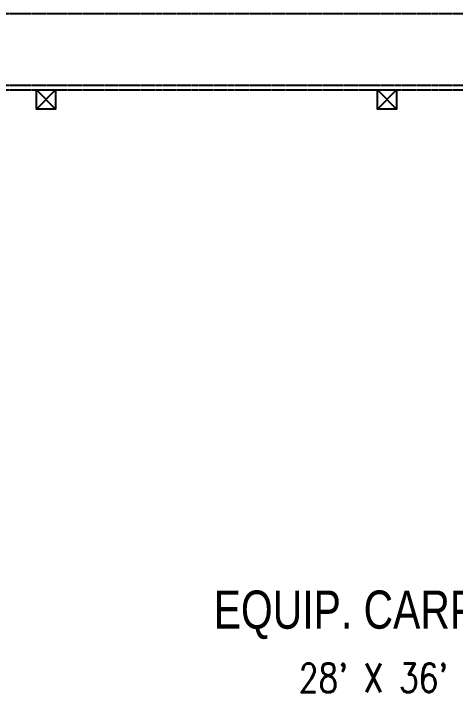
# Model space of a CAD drawing. Header units: inches. Extents: x -625442 to 34963, y -27993 to 66986.
# Drawn here: x 3089.5 to 3228.2, y 21929.4 to 22142.6 of the extents above; entities that cross this region are included whole.
import ezdxf

# ---------------------------------------------------------------- set-up
doc = ezdxf.new("R2010")
doc.units = ezdxf.units.IN
doc.header["$LTSCALE"] = 0.5
doc.header["$MEASUREMENT"] = 0
doc.linetypes.add('HIDDEN2', pattern=[0.1875, 0.125, -0.0625])
for name, color, linetype in [('0-TEXT', 30, 'Continuous'), ('P-ABOVE', 201, 'HIDDEN2'), ('P-BELOW-MED', 145, 'Continuous'), ('P-WALL', 90, 'Continuous')]:
    doc.layers.add(name, color=color, linetype=linetype)
doc.styles.add('1-4T', font='Zap601Rm.ttf', dxfattribs={"width": 0.8, "height": 12})
doc.styles.add('sapa notes', font='romans.shx', dxfattribs={"width": 0.8})

msp = doc.modelspace()

# ---------------------------------------------------------------- linework, layer by layer
at = {"layer": 'P-ABOVE'}
for p, q in [((2989.69576, 22120.12307), (3450.69576, 22120.12307)), ((2989.69576, 22118.62307), (3450.69576, 22118.62307))]:
    msp.add_line(p, q, dxfattribs=at)
msp.add_lwpolyline([(2989.69576, 22006.62307), (2989.69576, 22142.62307), (3450.69576, 22142.62307), (3450.69576, 21746.62307), (3096.69576, 21746.62307), (3096.69576, 21769.12307)], dxfattribs=at)
at = {"layer": 'P-BELOW-MED'}
for p, q in [((3096.69576, 22118.62307), (3102.69576, 22112.62307)), ((3102.69576, 22118.62307), (3096.69576, 22112.62307)), ((3203.69576, 22118.62307), (3209.69576, 22112.62307)), ((3209.69576, 22118.62307), (3203.69576, 22112.62307))]:
    msp.add_line(p, q, dxfattribs=at)
at = {"layer": 'P-WALL'}
for points in [[(3096.69576, 22118.62307), (3102.69576, 22118.62307), (3102.69576, 22112.62307), (3096.69576, 22112.62307)], [(3203.69576, 22118.62307), (3209.69576, 22118.62307), (3209.69576, 22112.62307), (3203.69576, 22112.62307)]]:
    msp.add_lwpolyline(points, close=True, dxfattribs=at)

# ---------------------------------------------------------------- texts
at = {"layer": '0-TEXT', "width": 0.8}
for s, height, style, p in [('EQUIP. CARPORT', 11.988, '1-4T', (3152.31016, 21949.41876)), ("28' X 36'", 8.991, 'sapa notes', (3179.02587, 21929.46864))]:
    msp.add_text(s, height=height, dxfattribs=dict(at, style=style)).set_placement(p)

doc.saveas('drawing.dxf')
